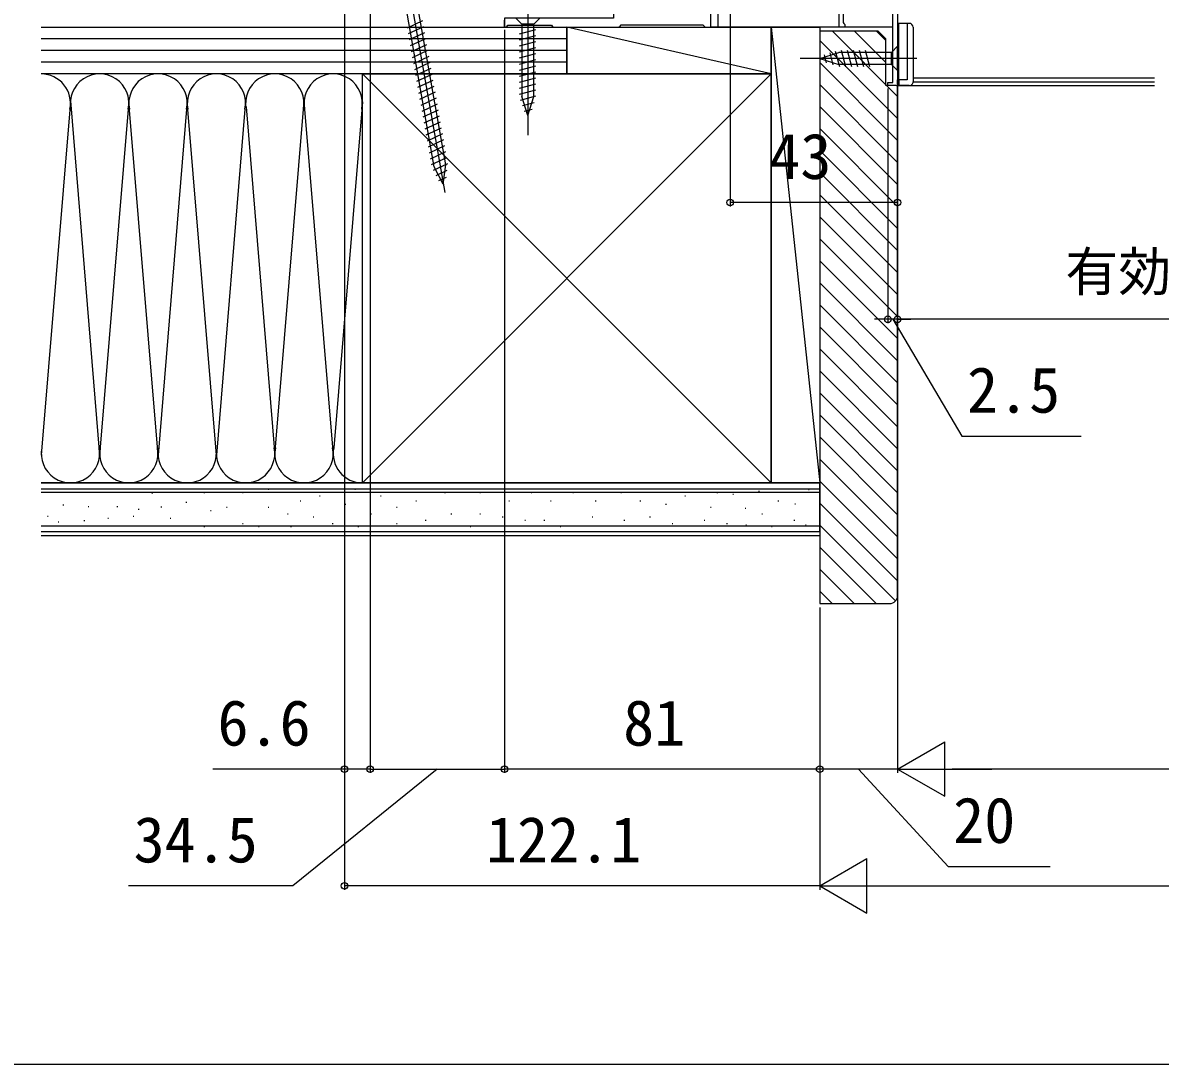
# Model space of a CAD drawing. Units: millimetres, scale not verified. Extents: x -700 to 700, y -1043 to 1038.
# Drawn here: x -516.2 to -223.9, y -1043.3 to -775.9 of the extents above; entities that cross this region are included whole.
import ezdxf
from ezdxf.enums import TextEntityAlignment as Align

# ---------------------------------------------------------------- set-up
doc = ezdxf.new("R2010")
doc.units = ezdxf.units.MM
doc.header["$LTSCALE"] = 6
for name, color, linetype in [('0-2_YKK_11', 7, 'Continuous'), ('0-4_YKK_12', 2, 'Continuous'), ('0-5_YKK_13', 4, 'Continuous'), ('0-7_YKK_D', 6, 'Continuous'), ('0-8_YKK_ZWAK', 7, 'Continuous'), ('0-9_YSS_K', 3, 'Continuous'), ('0-A_YSS_KE', 3, 'Continuous')]:
    doc.layers.add(name, color=color, linetype=linetype)
doc.styles.add('ＭＳ ゴシック', font='')
doc.styles.get('ＭＳ ゴシック').set_extended_font_data('MS Gothic')

msp = doc.modelspace()

# ---------------------------------------------------------------- linework, layer by layer
at = {"layer": '0-2_YKK_11'}
for points in [[(-364.4, -575), (-364.4, -774.7), (-392.4, -774.7), (-392.4, -777), (-392, -777), (-391.7, -776.7), (-391.5, -776.5), (-380.3, -776.5), (-380.1, -776.7), (-379.8, -777), (-363, -777), (-362.7, -776.7), (-362.4, -776.4), (-341.4, -776.4), (-341.1, -776.7), (-340.8, -777), (-339.4, -777), (-339.4, -763.5), (-337.3, -763.5), (-337.3, -767), (-336.1, -767), (-336.1, -763.3)], [(-291.4, -693), (-291.4, -792), (-293.9, -792), (-293.9, -791.2), (-292.6, -791.2), (-292.6, -769), (-305.4, -769), (-305.4, -775.8), (-305.2, -776), (-304.9, -776.3), (-304.9, -777), (-306.4, -777), (-306.4, -769), (-314.6, -769), (-314.6, -767.8)], [(-324, -767.8), (-324, -769), (-337.6, -769), (-337.6, -777), (-339.4, -777), (-339.4, -763.8), (-337.6, -763.8), (-337.6, -767.8), (-328.4, -767.8)]]:
    msp.add_lwpolyline(points, dxfattribs=at)
at = {"layer": '0-4_YKK_12'}
for p, q in [((-338.9, -777), (-338.9, -777.003)), ((-292.6, -777), (-338.4, -777)), ((-291.7, -792), (-225.4, -792)), ((-287.4, -790), (-225.4, -790)), ((-287.4, -791), (-225.4, -791))]:
    msp.add_line(p, q, dxfattribs=at)
at = {"layer": '0-5_YKK_13'}
for p, q in [((-422.042, -738.3), (-407.727, -819.481)), ((-407.463, -812.343), (-417.869, -753.327)), ((-386.4, -769.7), (-386.4, -804.7)), ((-417.331, -777.11), (-413.39, -775.273)), ((-417.061, -778.639), (-413.12, -776.802)), ((-392.4, -777), (-392.4, -775.2)), ((-392.4, -777), (-338.9, -777)), ((-389.5, -774.7), (-387.95, -776.25)), ((-387.95, -776.25), (-387.95, -794.784)), ((-384.85, -776.25), (-387.95, -776.25)), ((-383.3, -774.7), (-384.85, -776.25)), ((-384.85, -794.784), (-384.85, -776.25)), ((-288.4, -776), (-291.4, -776)), ((-291.1, -790.5), (-291.1, -776)), ((-288.9, -776), (-288.9, -790.5)), ((-287.4, -777), (-287.4, -791)), ((-416.792, -780.169), (-412.851, -778.331)), ((-416.522, -781.698), (-412.581, -779.861)), ((-388.5, -778.676), (-384.3, -777.551)), ((-388.5, -780.229), (-384.3, -779.104)), ((-416.252, -783.227), (-412.311, -781.39)), ((-415.983, -784.757), (-412.042, -782.919)), ((-388.5, -781.782), (-384.3, -780.657)), ((-388.5, -783.335), (-384.3, -782.21)), ((-307.39, -783.159), (-306.334, -787.1)), ((-305.906, -782.9), (-304.781, -787.1)), ((-304.353, -782.9), (-303.228, -787.1)), ((-302.8, -782.9), (-301.675, -787.1)), ((-301.248, -782.9), (-300.122, -787.1)), ((-299.695, -782.9), (-298.569, -787.1)), ((-291.4, -781.9), (-292.95, -783.45)), ((-291.4, -788.1), (-291.4, -781.9)), ((-415.713, -786.286), (-411.772, -784.448)), ((-415.443, -787.815), (-411.502, -785.978)), ((-388.5, -784.888), (-384.3, -783.763)), ((-388.5, -786.441), (-384.3, -785.316)), ((-286.4, -785), (-316.4, -785)), ((-311.4, -785), (-306.484, -783.45)), ((-311.4, -785), (-306.484, -786.55)), ((-310.254, -784.062), (-309.705, -786.111)), ((-308.822, -783.61), (-308.008, -786.646)), ((-292.95, -783.45), (-306.484, -783.45)), ((-292.95, -786.55), (-292.95, -783.45)), ((-415.174, -789.345), (-411.233, -787.507)), ((-414.904, -790.874), (-410.963, -789.036)), ((-388.5, -787.994), (-384.3, -786.869)), ((-388.5, -789.547), (-384.3, -788.421)), ((-292.95, -786.55), (-306.484, -786.55)), ((-291.4, -788.1), (-292.95, -786.55)), ((-414.634, -792.403), (-410.693, -790.566)), ((-388.5, -791.1), (-384.3, -789.974)), ((-388.5, -792.653), (-384.3, -791.527)), ((-291.4, -791.5), (-291.4, -790.5)), ((-288.9, -790.5), (-291.4, -790.5)), ((-291.1, -790.5), (-291.1, -791.958)), ((-288.4, -792), (-290.9, -792)), ((-414.365, -793.933), (-410.424, -792.095)), ((-414.095, -795.462), (-410.154, -793.624)), ((-388.5, -794.206), (-384.3, -793.08)), ((-388.241, -795.689), (-384.3, -794.633)), ((-386.4, -799.7), (-387.95, -794.784)), ((-386.4, -799.7), (-384.85, -794.784)), ((-413.825, -796.991), (-409.884, -795.154)), ((-413.556, -798.521), (-409.615, -796.683)), ((-387.79, -797.121), (-384.754, -796.308)), ((-413.286, -800.05), (-409.345, -798.212)), ((-413.016, -801.579), (-409.076, -799.742)), ((-387.338, -798.553), (-385.288, -798.004)), ((-412.747, -803.109), (-408.806, -801.271)), ((-412.477, -804.638), (-408.536, -802.8)), ((-412.207, -806.167), (-408.267, -804.33)), ((-411.938, -807.697), (-407.997, -805.859)), ((-411.668, -809.226), (-407.727, -807.388)), ((-411.398, -810.755), (-407.458, -808.918)), ((-411.129, -812.285), (-407.188, -810.447)), ((-410.616, -813.701), (-406.918, -811.976)), ((-408.106, -817.331), (-407.463, -812.343)), ((-408.106, -817.331), (-410.417, -812.864)), ((-409.923, -815.032), (-407.074, -813.704)), ((-409.23, -816.364), (-407.306, -815.467))]:
    msp.add_line(p, q, dxfattribs=at)
msp.add_lwpolyline([(-410.417, -812.864), (-420.823, -753.848), (-417.869, -753.327)], dxfattribs=at)
for centre, radius, start, end in [((-288.4, -777), 1, 0.00013, 90), ((-290.9, -791.5), 0.5, 180.00009, 270), ((-288.4, -791), 1, 270, 0.00013)]:
    msp.add_arc(centre, radius, start, end, dxfattribs=at)
at = {"layer": '0-7_YKK_D'}
for p, q in [((-334.399, -675.9), (-334.399, -823)), ((-291.399, -675.9), (-291.399, -823)), ((-433.5, -740.505), (-433.5, -968.5)), ((-433.5, -740.505), (-433.5, -998.5)), ((-426.9, -747.7), (-426.9, -968.5)), ((-426.9, -747.7), (-426.9, -968.5)), ((-392.4, -777.7), (-392.4, -968.5)), ((-392.4, -777.7), (-392.4, -968.5)), ((-293.9, -792.7), (-293.9, -853)), ((-291.4, -792.7), (-291.4, -968.5)), ((-291.4, -792.7), (-291.4, -968.5)), ((-291.4, -792.7), (-291.4, -853)), ((-291.4, -792.7), (-291.4, -853)), ((-291.399, -822), (-334.399, -822)), ((-293.9, -852), (-297.3, -852)), ((-291.4, -852), (-293.9, -852)), ((-291.4, -852), (-293.9, -852)), ((-44.693, -852), (-291.4, -852)), ((-291.4, -852), (-288, -852)), ((-311.4, -926), (-311.4, -998.5)), ((-311.4, -926), (-311.4, -968.5)), ((-311.4, -926), (-311.4, -968.5)), ((-311.4, -926), (-311.4, -998.5)), ((-291.4, -967.5), (-279.276, -960.5)), ((-279.276, -974.5), (-279.276, -960.5)), ((-426.9, -967.5), (-392.4, -967.5)), ((-311.4, -967.5), (-392.4, -967.5)), ((-291.4, -967.5), (-311.4, -967.5)), ((-291.4, -967.5), (-279.276, -974.5)), ((-291.4, -967.5), (-267.151, -967.5)), ((4.6, -967.5), (-277.4, -967.5)), ((-311.4, -997.5), (-299.276, -990.5)), ((-299.276, -1004.5), (-299.276, -990.5)), ((-311.4, -997.5), (-433.5, -997.5)), ((-311.4, -997.5), (-299.276, -1004.5)), ((-311.4, -997.5), (-287.151, -997.5)), ((-297.4, -997.5), (24.6, -997.5))]:
    msp.add_line(p, q, dxfattribs=at)
for points in [[(-292.65, -852), (-274.87, -882), (-244.234, -882)], [(-409.65, -967.5), (-446.734, -997.5), (-489.006, -997.5)], [(-426.9, -967.5), (-433.5, -967.5), (-467.355, -967.5)], [(-301.4, -967.5), (-278.427, -992.5), (-252.155, -992.5)]]:
    msp.add_lwpolyline(points, dxfattribs=at)
for centre in [(-334.399, -822), (-291.399, -822), (-293.9, -852), (-291.4, -852), (-291.4, -852), (-433.5, -967.5), (-426.9, -967.5), (-426.9, -967.5), (-392.4, -967.5), (-392.4, -967.5), (-311.4, -967.5), (-433.5, -997.5)]:
    msp.add_circle(centre, 0.85, dxfattribs=at)
at = {"layer": '0-8_YKK_ZWAK'}
msp.add_lwpolyline([(-700, -1043.3), (700, -1043.3), (700, 996.7)], dxfattribs=at)
at = {"layer": '0-9_YSS_K'}
for p, q in [((-440.4, -777), (-403.7, -777)), ((-323.9, -789), (-376.4, -777)), ((-323.9, -894), (-323.9, -777)), ((-323.9, -777), (-311.4, -894)), ((-376.4, -780), (-511.4, -780)), ((-291.4, -794.745), (-308.145, -778)), ((-294.4, -786.088), (-302.488, -778)), ((-294.4, -780.431), (-296.831, -778)), ((-376.4, -783), (-511.4, -783)), ((-291.4, -800.402), (-311.4, -780.402)), ((-376.4, -786), (-511.4, -786)), ((-291.4, -806.059), (-311.4, -786.059)), ((-428.9, -789), (-511.4, -789)), ((-323.9, -894), (-428.9, -789)), ((-323.9, -789), (-428.9, -894)), ((-291.4, -811.716), (-311.4, -791.716)), ((-503.906, -796.194), (-511.4, -886.881)), ((-503.917, -795.912), (-496.4, -886.881)), ((-481.4, -886.881), (-488.977, -795.182)), ((-473.975, -797.032), (-481.4, -886.881)), ((-466.4, -886.881), (-473.901, -796.107)), ((-458.79, -797.445), (-451.4, -886.881)), ((-428.906, -796.194), (-436.242, -884.968)), ((-291.4, -817.373), (-311.4, -797.373)), ((-489.058, -798.032), (-496.4, -886.881)), ((-459.061, -798.065), (-466.4, -886.881)), ((-451.4, -886.881), (-444.058, -798.032)), ((-443.742, -798.032), (-436.4, -886.881)), ((-291.4, -823.029), (-311.4, -803.029)), ((-291.4, -828.686), (-311.4, -808.686)), ((-291.4, -834.343), (-311.4, -814.343)), ((-291.4, -840), (-311.4, -820)), ((-291.4, -845.657), (-311.4, -825.657)), ((-291.4, -851.314), (-311.4, -831.314)), ((-291.4, -856.971), (-311.4, -836.971)), ((-291.4, -862.627), (-311.4, -842.627)), ((-291.4, -868.284), (-311.4, -848.284)), ((-291.4, -873.941), (-311.4, -853.941)), ((-291.4, -879.598), (-311.4, -859.598)), ((-291.4, -885.255), (-311.4, -865.255)), ((-291.4, -890.912), (-311.4, -870.912)), ((-291.4, -896.569), (-311.4, -876.569)), ((-291.4, -902.225), (-311.4, -882.225)), ((-291.4, -907.882), (-311.4, -887.882)), ((-428.9, -894), (-511.4, -894)), ((-291.4, -913.539), (-311.4, -893.539)), ((-511.4, -895.5), (-311.4, -895.5)), ((-482.785, -896.717), (-482.985, -896.717)), ((-469.397, -896.566), (-469.597, -896.566)), ((-459.507, -896.566), (-459.707, -896.566)), ((-452.914, -895.742), (-453.114, -895.742)), ((-430.661, -895.742), (-430.861, -895.742)), ((-407.585, -896.566), (-407.785, -896.566)), ((-398.519, -896.566), (-398.719, -896.566)), ((-385.332, -896.566), (-385.532, -896.566)), ((-374.618, -896.566), (-374.818, -896.566)), ((-362.325, -896.566), (-362.525, -896.566)), ((-337.6, -896.566), (-337.8, -896.566)), ((-333.509, -896.999), (-333.709, -896.999)), ((-326.883, -896.219), (-327.083, -896.219)), ((-314.085, -895.83), (-314.285, -895.83)), ((-505.84, -899.681), (-505.64, -899.681)), ((-499.356, -900.041), (-499.156, -900.041)), ((-491.971, -900.041), (-491.771, -900.041)), ((-474.021, -899.054), (-474.221, -899.054)), ((-444.672, -898.714), (-444.872, -898.714)), ((-439.727, -897.39), (-439.927, -897.39)), ((-433.134, -899.538), (-433.334, -899.538)), ((-424.068, -897.39), (-424.268, -897.39)), ((-415.002, -898.714), (-415.202, -898.714)), ((-391.102, -898.714), (-391.302, -898.714)), ((-380.388, -898.714), (-380.588, -898.714)), ((-368.849, -898.714), (-369.049, -898.714)), ((-357.38, -898.714), (-357.58, -898.714)), ((-350.786, -899.538), (-350.986, -899.538)), ((-345.841, -897.39), (-346.041, -897.39)), ((-321.941, -898.714), (-322.141, -898.714)), ((-317.593, -899.448), (-317.793, -899.448)), ((-291.4, -919.196), (-311.4, -899.196)), ((-509.802, -902.563), (-509.602, -902.563)), ((-487.829, -902.563), (-487.629, -902.563)), ((-486.29, -900.807), (-486.49, -900.807)), ((-480.448, -900.223), (-480.648, -900.223)), ((-467.748, -901.187), (-467.948, -901.187)), ((-463.628, -900.362), (-463.828, -900.362)), ((-452.914, -900.362), (-453.114, -900.362)), ((-447.969, -902.011), (-448.169, -902.011)), ((-441.375, -902.835), (-441.575, -902.835)), ((-426.54, -902.011), (-426.74, -902.011)), ((-419.947, -900.362), (-420.147, -900.362)), ((-405.936, -902.011), (-406.136, -902.011)), ((-398.519, -902.011), (-398.719, -902.011)), ((-392.75, -902.835), (-392.95, -902.835)), ((-369.673, -902.835), (-369.873, -902.835)), ((-354.907, -902.835), (-355.107, -902.835)), ((-339.248, -900.362), (-339.448, -900.362)), ((-330.391, -900.617), (-330.591, -900.617)), ((-326.062, -902.011), (-326.262, -902.011)), ((-311.356, -901.787), (-311.556, -901.787)), ((-511.4, -905), (-311.4, -905)), ((-507.1, -904.004), (-506.9, -904.004)), ((-500.436, -903.643), (-500.236, -903.643)), ((-494.313, -903.103), (-494.113, -903.103)), ((-478.11, -903.144), (-478.31, -903.144)), ((-469.397, -905.307), (-469.597, -905.307)), ((-459.507, -904.483), (-459.707, -904.483)), ((-455.386, -905.307), (-455.586, -905.307)), ((-447.144, -905.307), (-447.344, -905.307)), ((-436.43, -904.483), (-436.63, -904.483)), ((-429.837, -905.307), (-430.037, -905.307)), ((-419.947, -904.483), (-420.147, -904.483)), ((-412.53, -903.659), (-412.73, -903.659)), ((-400.991, -905.307), (-401.192, -905.307)), ((-386.981, -903.659), (-387.181, -903.659)), ((-382.036, -903.659), (-382.236, -903.659)), ((-377.915, -905.307), (-378.115, -905.307)), ((-361.5, -903.659), (-361.701, -903.659)), ((-349.138, -904.483), (-349.338, -904.483)), ((-340.897, -903.659), (-341.097, -903.659)), ((-335.127, -904.483), (-335.327, -904.483)), ((-330.201, -904.905), (-330.401, -904.905)), ((-323.589, -905.307), (-323.789, -905.307)), ((-317.82, -903.659), (-318.02, -903.659)), ((-314.864, -904.905), (-315.064, -904.905)), ((-291.914, -924.339), (-311.4, -904.853)), ((-511.4, -907.5), (-311.4, -907.5)), ((-296.91, -925), (-311.4, -910.51)), ((-302.567, -925), (-311.4, -916.167)), ((-308.223, -925), (-311.4, -921.823))]:
    msp.add_line(p, q, dxfattribs=at)
for points in [[(-511.4, -777), (-376.4, -777), (-376.4, -789), (-511.4, -789)], [(-323.9, -777), (-311.4, -777), (-311.4, -894), (-323.9, -894)]]:
    msp.add_lwpolyline(points, dxfattribs=at)
msp.add_lwpolyline([(-376.4, -789), (-376.4, -777), (-323.9, -777), (-323.9, -789)], close=True, dxfattribs=at)
for centre, start, end in [((-511.4, -796.5), 348.21621, 90.0002), ((-496.4, -796.5), 348.21644, 191.78332), ((-481.4, -796.5), 348.21621, 191.78356), ((-466.4, -796.5), 348.21621, 191.78332), ((-451.4, -796.5), 348.21621, 191.78332), ((-436.4, -796.5), 348.21621, 191.78332), ((-503.9, -886.5), 168.21646, 11.78354), ((-488.9, -886.5), 168.21636, 11.78354), ((-473.9, -886.5), 168.21646, 11.78354), ((-458.9, -886.5), 168.21646, 11.78354), ((-443.9, -886.5), 168.21646, 11.78354), ((-428.9, -886.5), 168.21646, 270)]:
    msp.add_arc(centre, 7.5, start, end, dxfattribs=at)
at = {"layer": '0-A_YSS_KE'}
for p, q in [((-511.4, -894), (-311.4, -894)), ((-311.4, -906.5), (-311.4, -894)), ((-311.4, -896.5), (-511.4, -896.5)), ((-511.4, -906.5), (-311.4, -906.5))]:
    msp.add_line(p, q, dxfattribs=at)
for points in [[(-311.4, -778), (-311.4, -925), (-293.4, -925)], [(-291.4, -923), (-291.4, -792), (-294.4, -792), (-294.4, -780), (-296.4, -778), (-311.4, -778)]]:
    msp.add_lwpolyline(points, dxfattribs=at)
msp.add_lwpolyline([(-428.9, -894), (-428.9, -789), (-323.9, -789), (-323.9, -894)], close=True, dxfattribs=at)
msp.add_arc((-293.4, -923), 2, 270.00001, 359.99999, dxfattribs=at)

# ---------------------------------------------------------------- texts
at = {"layer": '0-7_YKK_D', "style": 'ＭＳ ゴシック'}
for s, height, p in [('43', 11.73, (-324.353, -819.5)), ('有効開口＝W－131', 9.971, (-248.256, -847.723)), ('2.5', 11.73, (-273.552, -879.5)), ('6.6', 11.73, (-466.127, -965)), ('81', 11.73, (-361.9, -965)), ('20', 11.73, (-277.109, -990)), ('34.5', 11.73, (-487.688, -995)), ('122.1', 11.73, (-397.132, -995))]:
    msp.add_text(s, height=height, dxfattribs=at).set_placement(p, align=Align.BOTTOM_LEFT)

doc.saveas('drawing.dxf')
